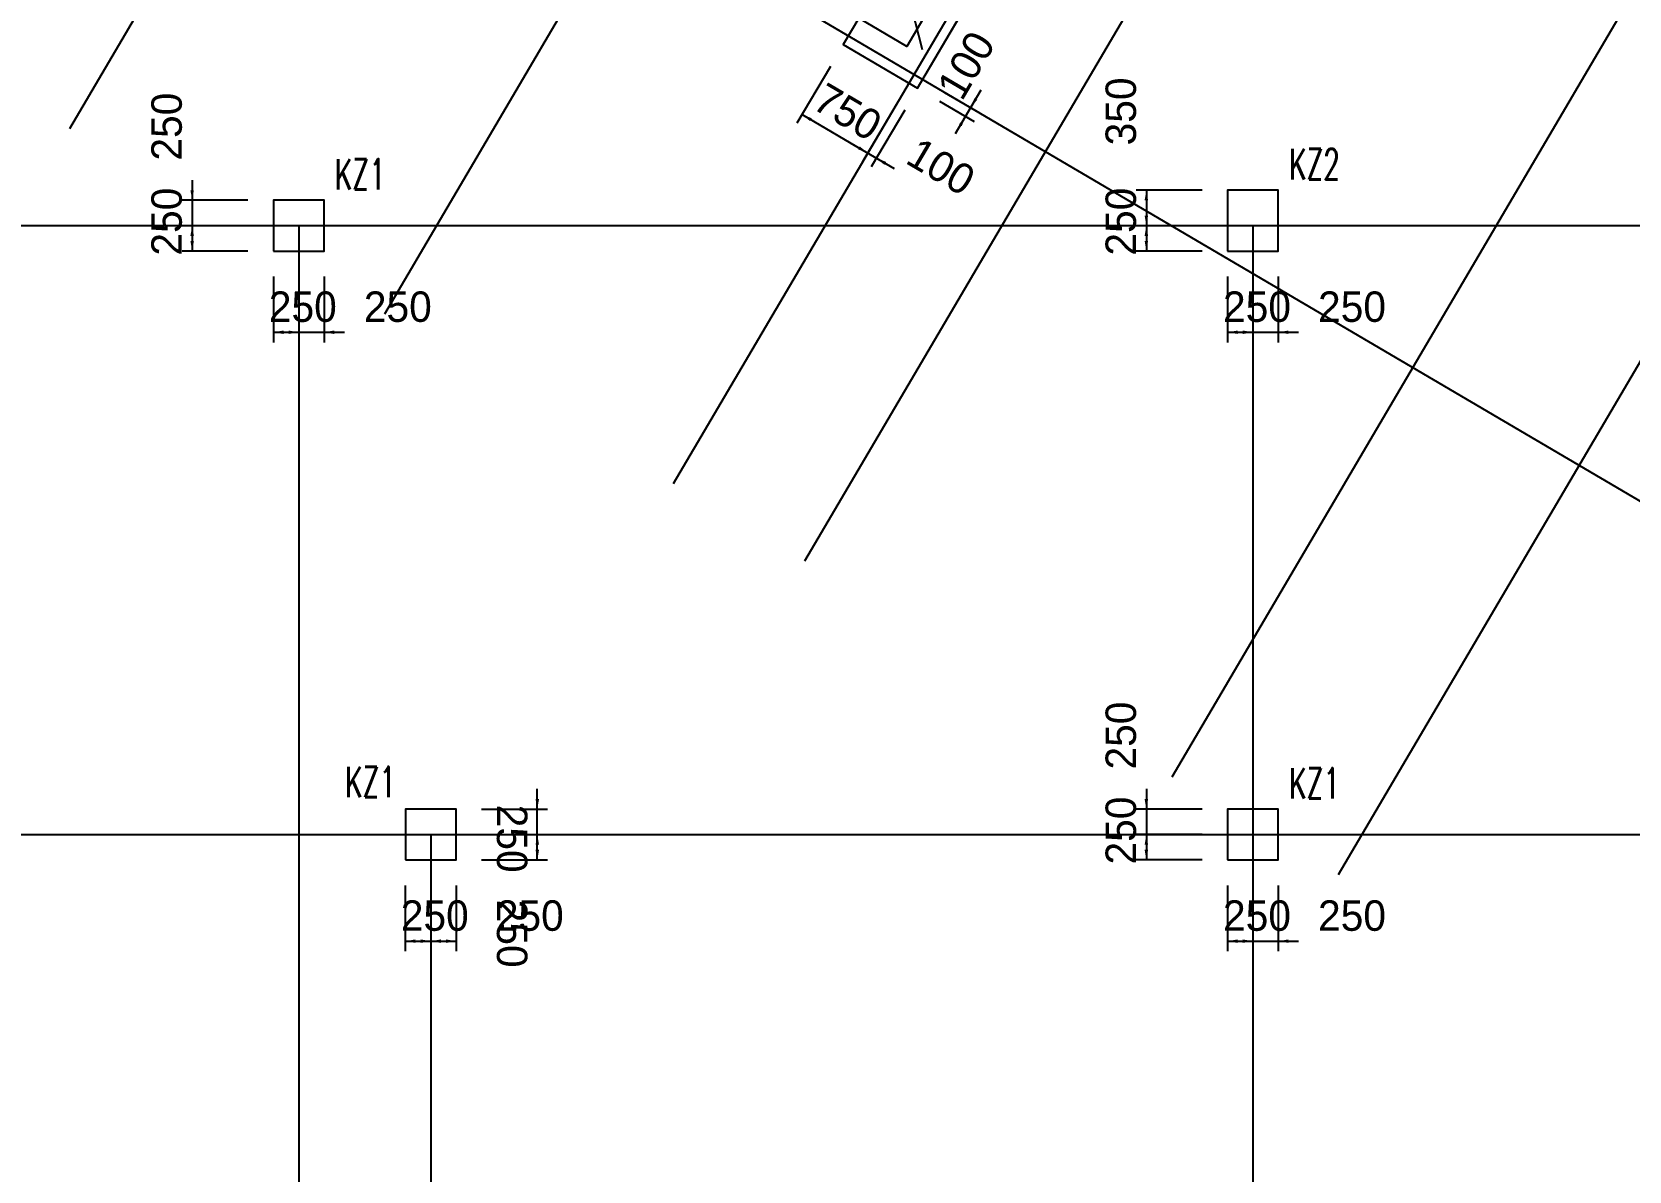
# Model space of a CAD drawing. Extents: x 387171 to 699106, y 11966 to 245688.
# Drawn here: x 504530 to 520263, y 152173 to 163397 of the extents above; entities that cross this region are included whole.
import ezdxf

# ---------------------------------------------------------------- set-up
doc = ezdxf.new("R2010")
doc.units = 0
doc.header["$LTSCALE"] = 100
doc.header["$MEASUREMENT"] = 0
for name, color, linetype in [('b边缘构件', 235, 'Continuous'), ('COLU', 7, 'Continuous'), ('DIM', 3, 'Continuous'), ('DOTE', 253, 'Continuous'), ('NUM', 7, 'Continuous'), ('wall-主楼', 2, 'Continuous'), ('Y阴影', 254, 'Continuous'), ('小尺寸', 4, 'Continuous'), ('边缘构件标注', 1, 'Continuous')]:
    doc.layers.add(name, color=color, linetype=linetype)
doc.styles.get("Standard").update_dxf_attribs({"font": 'standard'})
doc.styles.add('tk', font='tk')
doc.dimstyles.get("Standard").update_dxf_attribs({"dimtxt": 300, "dimasz": 100, "dimexe": 100, "dimexo": 250, "dimgap": 100, "dimtad": 0, "dimtoh": 1, "dimdec": 0, "dimdsep": 46, "dimcen": 0.09, "dimclrt": 7, "dimadec": 0, "dimazin": 0, "dimtfac": 1, "dimtdec": 4, "dimtofl": 0, "dimtmove": 0, "dimatfit": 3, "dimfxl": 1, "dimtolj": 1, "dimtzin": 0, "dimarcsym": 0})

# ---------------------------------------------------------------- blocks, each defined once
blk = doc.blocks.new('*D244')
at = {"layer": '小尺寸', "color": 0, "linetype": 'ByBlock', "lineweight": -2}
for p, q in [((512395, 163058), (512066, 162498)), ((512116, 162584), (512763, 162204)), ((513042, 162678), (512712, 162117))]:
    blk.add_line(p, q, dxfattribs=at)
for points in [[(512116, 162584), (512211, 162547), (512194, 162519)], [(512763, 162204), (512668, 162240), (512685, 162269)]]:
    blk.add_solid(points, dxfattribs=at)
at = {"layer": '小尺寸', "color": 7, "linetype": 'Continuous', "lineweight": -2, "insert": (512566, 162609), "char_height": 300, "width": 566.67, "attachment_point": 5, "rotation": 329.5454, "style": 'tk'}
blk.add_mtext('750', dxfattribs=at)
blk = doc.blocks.new('*D111')
at = {"layer": '小尺寸', "color": 0, "linetype": 'ByBlock', "lineweight": -2}
for p, q in [((513042, 162678), (512712, 162117)), ((513128, 162627), (512798, 162067)), ((512591, 162305), (513022, 162052))]:
    blk.add_line(p, q, dxfattribs=at)
for points in [[(512763, 162204), (512668, 162240), (512685, 162269)], [(512849, 162153), (512944, 162117), (512927, 162088)]]:
    blk.add_solid(points, dxfattribs=at)
at = {"layer": '小尺寸', "color": 7, "linetype": 'Continuous', "lineweight": -2, "insert": (513485, 162069), "char_height": 300, "width": 476.67, "attachment_point": 5, "rotation": 329.5454, "style": 'tk'}
blk.add_mtext('100', dxfattribs=at)
blk = doc.blocks.new('*D451')
at = {"layer": '小尺寸', "color": 0, "linetype": 'ByBlock', "lineweight": -2}
for p, q in [((513470, 162716), (513813, 162514)), ((513521, 162802), (513864, 162600)), ((513879, 162823), (513625, 162392))]:
    blk.add_line(p, q, dxfattribs=at)
for points in [[(513777, 162651), (513814, 162745), (513842, 162729)], [(513727, 162565), (513690, 162470), (513662, 162487)]]:
    blk.add_solid(points, dxfattribs=at)
at = {"layer": '小尺寸', "color": 7, "linetype": 'Continuous', "lineweight": -2, "insert": (513733, 163069), "char_height": 300, "width": 476.67, "attachment_point": 5, "rotation": 59.5454, "style": 'tk'}
blk.add_mtext('100', dxfattribs=at)
blk = doc.blocks.new('*D94')
at = {"layer": 'DIM', "color": 0, "linetype": 'ByBlock', "lineweight": -2}
for p, q in [((516058, 161838), (515408, 161838)), ((515508, 161838), (515508, 161488)), ((516058, 161488), (515408, 161488))]:
    blk.add_line(p, q, dxfattribs=at)
for points in [[(515508, 161838), (515525, 161738), (515491, 161738)], [(515508, 161488), (515491, 161588), (515525, 161588)]]:
    blk.add_solid(points, dxfattribs=at)
at = {"layer": 'DIM', "color": 7, "linetype": 'Continuous', "lineweight": -2, "insert": (515258, 162614), "char_height": 300, "width": 566.67, "attachment_point": 5, "rotation": 90, "style": 'tk'}
blk.add_mtext('350', dxfattribs=at)
blk = doc.blocks.new('*D4599')
at = {"layer": 'DIM', "color": 0, "linetype": 'ByBlock', "lineweight": -2}
for p, q in [((516058, 161488), (515408, 161488)), ((515508, 161488), (515508, 161238)), ((516058, 161238), (515408, 161238))]:
    blk.add_line(p, q, dxfattribs=at)
for points in [[(515508, 161488), (515525, 161388), (515491, 161388)], [(515508, 161238), (515491, 161338), (515525, 161338)]]:
    blk.add_solid(points, dxfattribs=at)
at = {"layer": 'DIM', "color": 7, "linetype": 'Continuous', "lineweight": -2, "insert": (515258, 161528), "char_height": 300, "width": 566.67, "attachment_point": 5, "rotation": 90, "style": 'tk'}
blk.add_mtext('250', dxfattribs=at)
blk = doc.blocks.new('*D701')
at = {"layer": 'DIM', "color": 0, "linetype": 'ByBlock', "lineweight": -2}
for p, q in [((516308, 160988), (516308, 160338)), ((516558, 160988), (516558, 160338)), ((516308, 160438), (516558, 160438))]:
    blk.add_line(p, q, dxfattribs=at)
for points in [[(516308, 160438), (516408, 160455), (516408, 160421)], [(516558, 160438), (516458, 160421), (516458, 160455)]]:
    blk.add_solid(points, dxfattribs=at)
at = {"layer": 'DIM', "color": 7, "linetype": 'Continuous', "lineweight": -2, "insert": (516598, 160688), "char_height": 300, "width": 566.67, "attachment_point": 5, "style": 'tk'}
blk.add_mtext('250', dxfattribs=at)
blk = doc.blocks.new('*D563')
at = {"layer": 'DIM', "color": 0, "linetype": 'ByBlock', "lineweight": -2}
for p, q in [((516558, 160988), (516558, 160338)), ((516808, 160988), (516808, 160338)), ((516358, 160438), (517008, 160438))]:
    blk.add_line(p, q, dxfattribs=at)
for points in [[(516558, 160438), (516458, 160421), (516458, 160455)], [(516808, 160438), (516908, 160455), (516908, 160421)]]:
    blk.add_solid(points, dxfattribs=at)
at = {"layer": 'DIM', "color": 7, "linetype": 'Continuous', "lineweight": -2, "insert": (517534, 160688), "char_height": 300, "width": 566.67, "attachment_point": 5, "style": 'tk'}
blk.add_mtext('250', dxfattribs=at)
blk = doc.blocks.new('*D304')
at = {"layer": 'DIM', "color": 0, "linetype": 'ByBlock', "lineweight": -2}
for p, q in [((506108, 161938), (506108, 161288)), ((506658, 161738), (506008, 161738)), ((506658, 161488), (506008, 161488))]:
    blk.add_line(p, q, dxfattribs=at)
for points in [[(506108, 161738), (506091, 161838), (506125, 161838)], [(506108, 161488), (506125, 161388), (506091, 161388)]]:
    blk.add_solid(points, dxfattribs=at)
at = {"layer": 'DIM', "color": 7, "linetype": 'Continuous', "lineweight": -2, "insert": (505858, 162464), "char_height": 300, "width": 566.67, "attachment_point": 5, "rotation": 90, "style": 'tk'}
blk.add_mtext('250', dxfattribs=at)
blk = doc.blocks.new('*D1079')
at = {"layer": 'DIM', "color": 0, "linetype": 'ByBlock', "lineweight": -2}
for p, q in [((506658, 161488), (506008, 161488)), ((506108, 161488), (506108, 161238)), ((506658, 161238), (506008, 161238))]:
    blk.add_line(p, q, dxfattribs=at)
for points in [[(506108, 161488), (506125, 161388), (506091, 161388)], [(506108, 161238), (506091, 161338), (506125, 161338)]]:
    blk.add_solid(points, dxfattribs=at)
at = {"layer": 'DIM', "color": 7, "linetype": 'Continuous', "lineweight": -2, "insert": (505858, 161528), "char_height": 300, "width": 566.67, "attachment_point": 5, "rotation": 90, "style": 'tk'}
blk.add_mtext('250', dxfattribs=at)
blk = doc.blocks.new('*D1036')
at = {"layer": 'DIM', "color": 0, "linetype": 'ByBlock', "lineweight": -2}
for p, q in [((506908, 160988), (506908, 160338)), ((507158, 160988), (507158, 160338)), ((506908, 160438), (507158, 160438))]:
    blk.add_line(p, q, dxfattribs=at)
for points in [[(506908, 160438), (507008, 160455), (507008, 160421)], [(507158, 160438), (507058, 160421), (507058, 160455)]]:
    blk.add_solid(points, dxfattribs=at)
at = {"layer": 'DIM', "color": 7, "linetype": 'Continuous', "lineweight": -2, "insert": (507198, 160688), "char_height": 300, "width": 566.67, "attachment_point": 5, "style": 'tk'}
blk.add_mtext('250', dxfattribs=at)
blk = doc.blocks.new('*D1939')
at = {"layer": 'DIM', "color": 0, "linetype": 'ByBlock', "lineweight": -2}
for p, q in [((507158, 160988), (507158, 160338)), ((507408, 160988), (507408, 160338)), ((506958, 160438), (507608, 160438))]:
    blk.add_line(p, q, dxfattribs=at)
for points in [[(507158, 160438), (507058, 160421), (507058, 160455)], [(507408, 160438), (507508, 160455), (507508, 160421)]]:
    blk.add_solid(points, dxfattribs=at)
at = {"layer": 'DIM', "color": 7, "linetype": 'Continuous', "lineweight": -2, "insert": (508134, 160688), "char_height": 300, "width": 566.67, "attachment_point": 5, "style": 'tk'}
blk.add_mtext('250', dxfattribs=at)
blk = doc.blocks.new('*D2856')
at = {"layer": 'DIM', "color": 0, "linetype": 'ByBlock', "lineweight": -2}
for p, q in [((508208, 154988), (508208, 154338)), ((508458, 154988), (508458, 154338)), ((508208, 154438), (508458, 154438))]:
    blk.add_line(p, q, dxfattribs=at)
for points in [[(508208, 154438), (508308, 154455), (508308, 154421)], [(508458, 154438), (508358, 154421), (508358, 154455)]]:
    blk.add_solid(points, dxfattribs=at)
at = {"layer": 'DIM', "color": 7, "linetype": 'Continuous', "lineweight": -2, "insert": (508498, 154688), "char_height": 300, "width": 566.67, "attachment_point": 5, "style": 'tk'}
blk.add_mtext('250', dxfattribs=at)
blk = doc.blocks.new('*D3768')
at = {"layer": 'DIM', "color": 0, "linetype": 'ByBlock', "lineweight": -2}
for p, q in [((508458, 154988), (508458, 154338)), ((508708, 154988), (508708, 154338)), ((508458, 154438), (508708, 154438))]:
    blk.add_line(p, q, dxfattribs=at)
for points in [[(508458, 154438), (508558, 154455), (508558, 154421)], [(508708, 154438), (508608, 154421), (508608, 154455)]]:
    blk.add_solid(points, dxfattribs=at)
at = {"layer": 'DIM', "color": 7, "linetype": 'Continuous', "lineweight": -2, "insert": (509434, 154688), "char_height": 300, "width": 566.67, "attachment_point": 5, "style": 'tk'}
blk.add_mtext('250', dxfattribs=at)
blk = doc.blocks.new('*D3444')
at = {"layer": 'DIM', "color": 0, "linetype": 'ByBlock', "lineweight": -2}
for p, q in [((508958, 155488), (509608, 155488)), ((509508, 155238), (509508, 155488)), ((508958, 155238), (509608, 155238))]:
    blk.add_line(p, q, dxfattribs=at)
for points in [[(509508, 155488), (509525, 155388), (509491, 155388)], [(509508, 155238), (509491, 155338), (509525, 155338)]]:
    blk.add_solid(points, dxfattribs=at)
at = {"layer": 'DIM', "color": 7, "linetype": 'Continuous', "lineweight": -2, "insert": (509258, 154512), "char_height": 300, "width": 566.67, "attachment_point": 5, "rotation": 270, "style": 'tk'}
blk.add_mtext('250', dxfattribs=at)
blk = doc.blocks.new('*D3324')
at = {"layer": 'DIM', "color": 0, "linetype": 'ByBlock', "lineweight": -2}
for p, q in [((509508, 155288), (509508, 155938)), ((508958, 155738), (509608, 155738)), ((508958, 155488), (509608, 155488))]:
    blk.add_line(p, q, dxfattribs=at)
for points in [[(509508, 155738), (509491, 155838), (509525, 155838)], [(509508, 155488), (509525, 155388), (509491, 155388)]]:
    blk.add_solid(points, dxfattribs=at)
at = {"layer": 'DIM', "color": 7, "linetype": 'Continuous', "lineweight": -2, "insert": (509258, 155448), "char_height": 300, "width": 566.67, "attachment_point": 5, "rotation": 270, "style": 'tk'}
blk.add_mtext('250', dxfattribs=at)
blk = doc.blocks.new('*D368')
at = {"layer": 'DIM', "color": 0, "linetype": 'ByBlock', "lineweight": -2}
for p, q in [((515508, 155938), (515508, 155288)), ((516058, 155738), (515408, 155738)), ((516058, 155488), (515408, 155488))]:
    blk.add_line(p, q, dxfattribs=at)
for points in [[(515508, 155738), (515491, 155838), (515525, 155838)], [(515508, 155488), (515525, 155388), (515491, 155388)]]:
    blk.add_solid(points, dxfattribs=at)
at = {"layer": 'DIM', "color": 7, "linetype": 'Continuous', "lineweight": -2, "insert": (515258, 156464), "char_height": 300, "width": 566.67, "attachment_point": 5, "rotation": 90, "style": 'tk'}
blk.add_mtext('250', dxfattribs=at)
blk = doc.blocks.new('*D7')
at = {"layer": 'DIM', "color": 0, "linetype": 'ByBlock', "lineweight": -2}
for p, q in [((516058, 155488), (515408, 155488)), ((515508, 155488), (515508, 155238)), ((516058, 155238), (515408, 155238))]:
    blk.add_line(p, q, dxfattribs=at)
for points in [[(515508, 155488), (515525, 155388), (515491, 155388)], [(515508, 155238), (515491, 155338), (515525, 155338)]]:
    blk.add_solid(points, dxfattribs=at)
at = {"layer": 'DIM', "color": 7, "linetype": 'Continuous', "lineweight": -2, "insert": (515258, 155528), "char_height": 300, "width": 566.67, "attachment_point": 5, "rotation": 90, "style": 'tk'}
blk.add_mtext('250', dxfattribs=at)
blk = doc.blocks.new('*D961')
at = {"layer": 'DIM', "color": 0, "linetype": 'ByBlock', "lineweight": -2}
for p, q in [((516308, 154988), (516308, 154338)), ((516558, 154988), (516558, 154338)), ((516308, 154438), (516558, 154438))]:
    blk.add_line(p, q, dxfattribs=at)
for points in [[(516308, 154438), (516408, 154455), (516408, 154421)], [(516558, 154438), (516458, 154421), (516458, 154455)]]:
    blk.add_solid(points, dxfattribs=at)
at = {"layer": 'DIM', "color": 7, "linetype": 'Continuous', "lineweight": -2, "insert": (516598, 154688), "char_height": 300, "width": 566.67, "attachment_point": 5, "style": 'tk'}
blk.add_mtext('250', dxfattribs=at)
blk = doc.blocks.new('*D836')
at = {"layer": 'DIM', "color": 0, "linetype": 'ByBlock', "lineweight": -2}
for p, q in [((516558, 154988), (516558, 154338)), ((516808, 154988), (516808, 154338)), ((516358, 154438), (517008, 154438))]:
    blk.add_line(p, q, dxfattribs=at)
for points in [[(516558, 154438), (516458, 154421), (516458, 154455)], [(516808, 154438), (516908, 154455), (516908, 154421)]]:
    blk.add_solid(points, dxfattribs=at)
at = {"layer": 'DIM', "color": 7, "linetype": 'Continuous', "lineweight": -2, "insert": (517534, 154688), "char_height": 300, "width": 566.67, "attachment_point": 5, "style": 'tk'}
blk.add_mtext('250', dxfattribs=at)

msp = doc.modelspace()

# ---------------------------------------------------------------- hatches: boundary and pattern name
at = {"layer": 'Y阴影'}
h = msp.add_hatch(dxfattribs=at)
h.set_pattern_fill('ANSI31', color=256, scale=25, angle=-30.45463, style=0)
h.set_pattern_definition([])
h.paths.add_polyline_path([(512673.9, 163532), (512521.9, 163273.4), (513254.6, 162842.5), (513660.1, 163532.2), (513401.5, 163684.2), (513148, 163253.2)], flags=0)

# ---------------------------------------------------------------- linework, layer by layer
at = {"layer": 'b边缘构件'}
msp.add_lwpolyline([(512673.9, 163532), (512521.9, 163273.4), (513254.6, 162842.5), (513660.1, 163532.2), (513401.5, 163684.2), (513148, 163253.2), (512673.9, 163532)], dxfattribs=at)
at = {"layer": 'COLU'}
for points in [[(516308.1, 161237.9), (516808.1, 161237.9), (516808.1, 161837.9), (516308.1, 161837.9)], [(506908.1, 161237.9), (507408.1, 161237.9), (507408.1, 161737.9), (506908.1, 161737.9)], [(508208.1, 155237.9), (508708.1, 155237.9), (508708.1, 155737.9), (508208.1, 155737.9)], [(516308.1, 155237.9), (516808.1, 155237.9), (516808.1, 155737.9), (516308.1, 155737.9)]]:
    msp.add_lwpolyline(points, close=True, dxfattribs=at)
at = {"layer": 'DOTE'}
for p, q in [((525503.2, 180912.2), (512139.5, 158183.9)), ((530761.6, 177820.4), (517397.8, 155092)), ((524975.1, 171727.5), (515760, 156055.1)), ((510312.2, 171648.9), (504898.4, 162441.4)), ((516260.2, 168151.6), (510846.4, 158944.1)), ((511134.7, 165945.1), (508001.7, 160616.8)), ((510374.2, 164651.8), (528701.7, 153875.6)), ((532758.1, 161487.9), (490788.5, 161487.9)), ((507158.1, 161487.9), (507158.1, 146357.9)), ((516558.1, 161487.9), (516558.1, 121887.9)), ((491029.4, 155487.9), (604908.1, 155487.9)), ((508458.1, 155487.9), (508458.1, 133287.9))]:
    msp.add_line(p, q, dxfattribs=at)
at = {"layer": 'wall-主楼'}
msp.add_lwpolyline([(512521.9, 163273.4), (513254.6, 162842.5), (516447.8, 168273.3), (514551.3, 169388.4), (514399.3, 169129.8), (516037.1, 168166.8), (513148, 163253.2), (512673.9, 163532)], close=True, dxfattribs=at)
at = {"layer": '边缘构件标注', "color": 200}
msp.add_line((513302.7, 163220.3), (513196.1, 163631), dxfattribs=at)

# ---------------------------------------------------------------- texts
at = {"layer": 'NUM', "color": 200, "width": 0.7}
for s, p in [('KZ2', (516914.1, 161944)), ('KZ1', (507514.1, 161844)), ('KZ1', (507614.9, 155857)), ('KZ1', (516914.1, 155844))]:
    msp.add_text(s, height=300, dxfattribs=at).set_placement(p)

# ---------------------------------------------------------------- dimensions: what is measured, and where the dimension line sits
at = {"layer": 'DIM', "color": 200}
for p1, p2, picture, middle in [((516308.1, 161837.9), (516308.1, 161487.9), '*D94', (515258.1, 162056)), ((506908.1, 161737.9), (506908.1, 161487.9), '*D304', (505858.1, 161956)), ((506908.1, 161487.9), (506908.1, 161237.9), '*D1079', (505858.1, 161019.9)), ((516308.1, 161487.9), (516308.1, 161237.9), '*D4599', (515258.1, 161019.9)), ((506908.1, 161237.9), (507158.1, 161237.9), '*D1036', (506690, 160687.9)), ((507158.1, 161237.9), (507408.1, 161237.9), '*D1939', (507626.1, 160687.9)), ((516308.1, 161237.9), (516558.1, 161237.9), '*D701', (516090, 160687.9)), ((516558.1, 161237.9), (516808.1, 161237.9), '*D563', (517026.1, 160687.9)), ((516308.1, 155737.9), (516308.1, 155487.9), '*D368', (515258.1, 155956)), ((508708.1, 155487.9), (508708.1, 155737.9), '*D3324', (509258.1, 155956)), ((516308.1, 155487.9), (516308.1, 155237.9), '*D7', (515258.1, 155019.9)), ((508708.1, 155237.9), (508708.1, 155487.9), '*D3444', (509258.1, 155019.9)), ((508208.1, 155237.9), (508458.1, 155237.9), '*D2856', (507990, 154687.9)), ((508458.1, 155237.9), (508708.1, 155237.9), '*D3768', (508926.1, 154687.9)), ((516308.1, 155237.9), (516558.1, 155237.9), '*D961', (516090, 154687.9)), ((516558.1, 155237.9), (516808.1, 155237.9), '*D836', (517026.1, 154687.9))]:
    dim = msp.add_aligned_dim(p1=p1, p2=p2, distance=-800, dimstyle='Standard', dxfattribs=at)
    dim.commit()
    dim.dimension.update_dxf_attribs({"geometry": picture, "text_midpoint": middle})
at = {"layer": '小尺寸'}
dim = msp.add_linear_dim(base=(513726.8, 162564.9), p1=(513305.1, 162928.5), p2=(513254.6, 162842.5), angle=59.54537, dimstyle='Standard', dxfattribs=at)
dim.commit()
dim.dimension.update_dxf_attribs({"geometry": '*D451', "text_midpoint": (513536.6, 162734.6)})
for p1, p2, picture, middle in [((512521.9, 163273.4), (513168.4, 162893.2), '*D244', (512566.4, 162609.2)), ((513168.4, 162893.2), (513254.6, 162842.5), '*D111', (513149.9, 162266.1))]:
    dim = msp.add_aligned_dim(p1=p1, p2=p2, distance=-800, dimstyle='Standard', dxfattribs=at)
    dim.commit()
    dim.dimension.update_dxf_attribs({"geometry": picture, "text_midpoint": middle})

doc.saveas('drawing.dxf')
